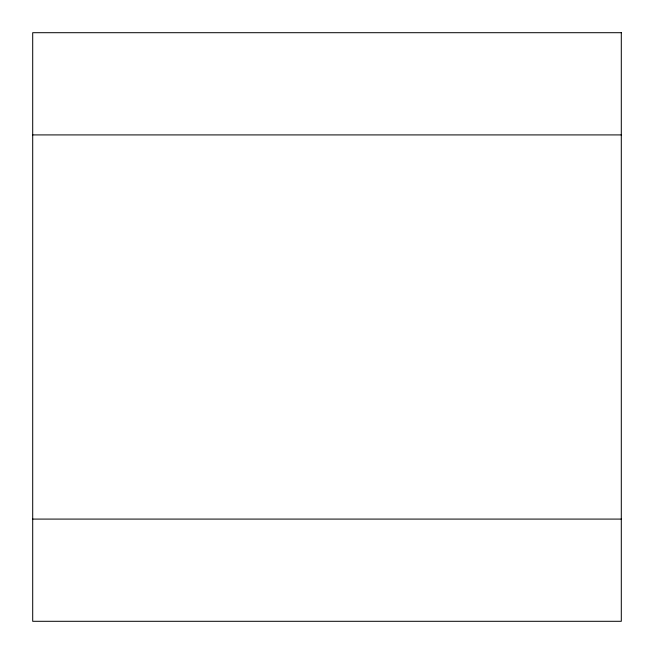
<?xml version="1.0" encoding="UTF-8"?>
<svg xmlns="http://www.w3.org/2000/svg" width="654" height="654" viewBox="0 0 654 654"><rect width="100%" height="100%" fill="white"/><g stroke="black" fill="none" stroke-linecap="round" stroke-linejoin="round"><path stroke-width="0.98" d="M32.7 134.912L621.3 134.912M32.7 519.088L621.3 519.088M621.3 32.7L32.7 32.7L32.7 621.3L621.3 621.3L621.3 32.7"/></g></svg>
